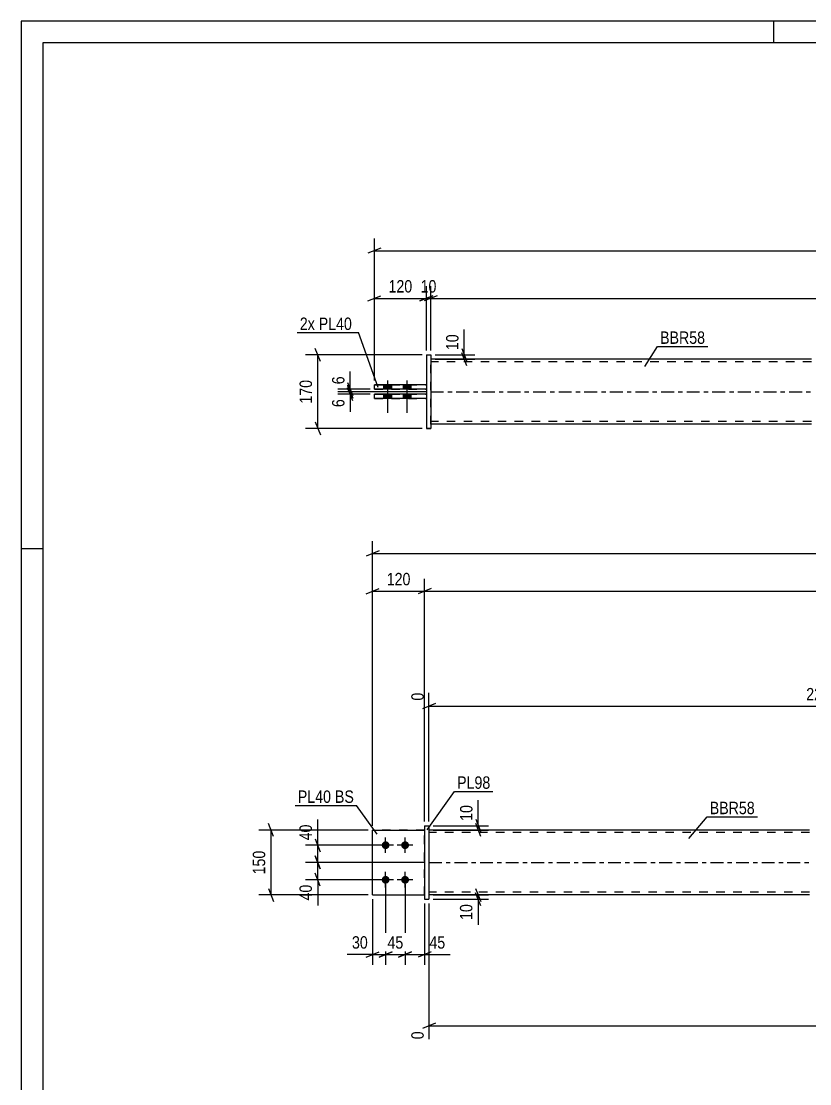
# Model space of a CAD drawing. Header units: millimetres. Extents: x 0 to 594, y 0 to 420.
# Drawn here: x 0 to 182.3, y 174.3 to 420 of the extents above; entities that cross this region are included whole.
import ezdxf

# ---------------------------------------------------------------- set-up
doc = ezdxf.new("R2010")
doc.units = ezdxf.units.MM
doc.linetypes.add('DXK_LINE_DOT2', pattern=[3.9198, 1.9599, -1.9599])
doc.linetypes.add('DXK_LINE_DOT3', pattern=[5.9187, 2.979, -0.9799, 0.9799, -0.9799])
doc.styles.add('Arial Narrow', font='ARIALN.TTF', dxfattribs={"height": 0.2})

# ---------------------------------------------------------------- blocks, each defined once
blk = doc.blocks.new('Unknown-580610444-1130')
at = {"color": 5, "linetype": 'Continuous'}
for p, q in [((594, 420), (0, 420)), ((0, 420), (0, 0)), ((174, 415), (174, 420)), ((589, 415), (5, 415)), ((5, 415), (5, 5)), ((5, 298), (0, 298))]:
    blk.add_line(p, q, dxfattribs=at)
blk = doc.blocks.new('Part-580610444-1679 - 1673')
at = {"color": 7, "linetype": 'DXK_LINE_DOT2'}
for p, q in [((81.24, 217.99), (81.24, 232.99)), ((81.24, 232.99), (93.24, 232.99)), ((93.24, 232.99), (81.24, 232.99)), ((93.24, 217.99), (93.24, 232.99)), ((81.24, 217.99), (81.24, 217.99)), ((81.24, 217.99), (93.24, 217.99)), ((81.24, 217.99), (93.24, 217.99)), ((93.24, 217.99), (93.24, 217.99))]:
    blk.add_line(p, q, dxfattribs=at)
blk = doc.blocks.new('Part-580610444-1700 - 1673')
at = {"color": 2, "linetype": 'Continuous'}
for p, q in [((182.24, 232.99), (94.24, 232.99)), ((182.24, 217.99), (94.24, 217.99))]:
    blk.add_line(p, q, dxfattribs=at)
at = {"color": 7, "linetype": 'DXK_LINE_DOT2'}
for p, q in [((94.24, 232.99), (94.24, 217.99)), ((182.24, 232.39), (94.24, 232.39)), ((182.24, 218.59), (94.24, 218.59))]:
    blk.add_line(p, q, dxfattribs=at)
at = {"color": 7, "linetype": 'DXK_LINE_DOT3'}
blk.add_line((94.24, 225.49), (182.24, 225.49), dxfattribs=at)
blk = doc.blocks.new('Part-580610444-1684 - 1673')
at = {"color": 2, "linetype": 'Continuous'}
for p, q in [((81.24, 217.99), (81.24, 232.99)), ((81.24, 232.99), (93.24, 232.99)), ((81.24, 217.99), (81.24, 217.99)), ((81.24, 217.99), (93.24, 217.99))]:
    blk.add_line(p, q, dxfattribs=at)
at = {"color": 7, "linetype": 'DXK_LINE_DOT2'}
for p, q in [((93.24, 232.99), (81.24, 232.99)), ((93.24, 217.99), (93.24, 232.99)), ((81.24, 217.99), (93.24, 217.99)), ((93.24, 217.99), (93.24, 217.99))]:
    blk.add_line(p, q, dxfattribs=at)
blk = doc.blocks.new('Bolt-580610444-1709 - 1673')
at = {"linetype": 'Continuous'}
for points in [[(84.24, 230.39), (84.43, 230.37), (84.61, 230.31), (84.77, 230.21), (84.91, 230.09), (85.02, 229.94), (85.1, 229.76), (85.13, 229.58), (85.13, 229.39), (85.1, 229.21), (85.02, 229.04), (84.91, 228.88), (84.77, 228.76), (84.61, 228.66), (84.43, 228.61), (84.24, 228.59), (84.05, 228.61), (83.87, 228.66), (83.71, 228.76), (83.57, 228.88), (83.46, 229.04), (83.38, 229.21), (83.34, 229.39), (83.34, 229.58), (83.38, 229.76), (83.46, 229.94), (83.57, 230.09), (83.71, 230.21), (83.87, 230.31), (84.05, 230.37)], [(88.74, 230.39), (88.93, 230.37), (89.11, 230.31), (89.27, 230.21), (89.41, 230.09), (89.52, 229.94), (89.6, 229.76), (89.63, 229.58), (89.63, 229.39), (89.6, 229.21), (89.52, 229.04), (89.41, 228.88), (89.27, 228.76), (89.11, 228.66), (88.93, 228.61), (88.74, 228.59), (88.55, 228.61), (88.37, 228.66), (88.21, 228.76), (88.07, 228.88), (87.96, 229.04), (87.88, 229.21), (87.84, 229.39), (87.84, 229.58), (87.88, 229.76), (87.96, 229.94), (88.07, 230.09), (88.21, 230.21), (88.37, 230.31), (88.55, 230.37)], [(84.24, 222.39), (84.43, 222.37), (84.61, 222.31), (84.77, 222.21), (84.91, 222.09), (85.02, 221.94), (85.1, 221.76), (85.13, 221.58), (85.13, 221.39), (85.1, 221.21), (85.02, 221.04), (84.91, 220.88), (84.77, 220.76), (84.61, 220.66), (84.43, 220.61), (84.24, 220.59), (84.05, 220.61), (83.87, 220.66), (83.71, 220.76), (83.57, 220.88), (83.46, 221.04), (83.38, 221.21), (83.34, 221.39), (83.34, 221.58), (83.38, 221.76), (83.46, 221.94), (83.57, 222.09), (83.71, 222.21), (83.87, 222.31), (84.05, 222.37)], [(88.74, 222.39), (88.93, 222.37), (89.11, 222.31), (89.27, 222.21), (89.41, 222.09), (89.52, 221.94), (89.6, 221.76), (89.63, 221.58), (89.63, 221.39), (89.6, 221.21), (89.52, 221.04), (89.41, 220.88), (89.27, 220.76), (89.11, 220.66), (88.93, 220.61), (88.74, 220.59), (88.55, 220.61), (88.37, 220.66), (88.21, 220.76), (88.07, 220.88), (87.96, 221.04), (87.88, 221.21), (87.84, 221.39), (87.84, 221.58), (87.88, 221.76), (87.96, 221.94), (88.07, 222.09), (88.21, 222.21), (88.37, 222.31), (88.55, 222.37)]]:
    blk.add_hatch(color=1, dxfattribs=at).paths.add_polyline_path(points)
at = {"color": 1, "linetype": 'Continuous'}
for p, q in [((84.24, 227.69), (84.24, 231.29)), ((88.74, 227.69), (88.74, 231.29)), ((86.04, 229.49), (82.44, 229.49)), ((90.54, 229.49), (86.94, 229.49)), ((86.04, 221.49), (82.44, 221.49)), ((84.24, 219.69), (84.24, 223.29)), ((90.54, 221.49), (86.94, 221.49)), ((88.74, 219.69), (88.74, 223.29))]:
    blk.add_line(p, q, dxfattribs=at)
blk = doc.blocks.new('Part-580610444-1720 - 1673')
at = {"color": 2, "linetype": 'Continuous'}
for p, q in [((93.24, 233.99), (94.24, 233.99)), ((93.24, 233.99), (93.24, 216.99)), ((94.24, 233.99), (94.24, 233.99)), ((94.24, 233.99), (94.24, 216.99)), ((93.24, 216.99), (94.24, 216.99))]:
    blk.add_line(p, q, dxfattribs=at)
at = {"color": 7, "linetype": 'DXK_LINE_DOT2'}
for p, q in [((93.24, 233.99), (94.24, 233.99)), ((93.24, 216.99), (94.24, 216.99))]:
    blk.add_line(p, q, dxfattribs=at)
blk = doc.blocks.new('Part-580610444-1418 - 1367')
at = {"color": 2, "linetype": 'Continuous'}
for p, q in [((81.66, 332.74), (81.66, 333.74)), ((93.66, 333.74), (81.66, 333.74)), ((81.66, 332.74), (81.66, 332.74)), ((93.66, 332.74), (81.66, 332.74))]:
    blk.add_line(p, q, dxfattribs=at)
at = {"color": 7, "linetype": 'DXK_LINE_DOT2'}
for p, q in [((81.66, 333.74), (93.66, 333.74)), ((81.66, 332.74), (93.66, 332.74)), ((93.66, 333.74), (93.66, 332.74))]:
    blk.add_line(p, q, dxfattribs=at)
blk = doc.blocks.new('Bolt-580610444-1370 - 1367')
at = {"linetype": 'Continuous'}
for points in [[(83.76, 334.94), (85.56, 334.94), (85.56, 335.94), (83.76, 335.94)], [(83.76, 334.94), (85.56, 334.94), (85.56, 335.94), (83.76, 335.94)], [(88.26, 334.94), (90.06, 334.94), (90.06, 335.94), (88.26, 335.94)], [(88.26, 334.94), (90.06, 334.94), (90.06, 335.94), (88.26, 335.94)], [(83.76, 332.74), (85.56, 332.74), (85.56, 333.74), (83.76, 333.74)], [(83.76, 332.74), (85.56, 332.74), (85.56, 333.74), (83.76, 333.74)], [(88.26, 332.74), (90.06, 332.74), (90.06, 333.74), (88.26, 333.74)], [(88.26, 332.74), (90.06, 332.74), (90.06, 333.74), (88.26, 333.74)]]:
    blk.add_hatch(color=1, dxfattribs=at).paths.add_polyline_path(points)
at = {"color": 1, "linetype": 'Continuous'}
for p, q in [((84.66, 336.94), (84.66, 329.44)), ((84.66, 336.94), (84.66, 329.44)), ((89.16, 336.94), (89.16, 329.44)), ((89.16, 336.94), (89.16, 329.44)), ((83.76, 335.94), (83.76, 334.94)), ((83.76, 335.94), (83.76, 334.94)), ((85.56, 335.94), (85.56, 334.94)), ((85.56, 335.94), (85.56, 334.94)), ((88.26, 335.94), (88.26, 334.94)), ((88.26, 335.94), (88.26, 334.94)), ((90.06, 335.94), (90.06, 334.94)), ((90.06, 335.94), (90.06, 334.94)), ((83.76, 333.74), (83.76, 332.74)), ((83.76, 333.74), (83.76, 332.74)), ((85.56, 333.74), (85.56, 332.74)), ((85.56, 333.74), (85.56, 332.74)), ((88.26, 333.74), (88.26, 332.74)), ((88.26, 333.74), (88.26, 332.74)), ((90.06, 333.74), (90.06, 332.74)), ((90.06, 333.74), (90.06, 332.74))]:
    blk.add_line(p, q, dxfattribs=at)
blk = doc.blocks.new('Part-580610444-1456 - 1367')
at = {"color": 2, "linetype": 'Continuous'}
for p, q in [((182.66, 341.84), (94.66, 341.84)), ((182.66, 326.84), (94.66, 326.84))]:
    blk.add_line(p, q, dxfattribs=at)
at = {"color": 7, "linetype": 'DXK_LINE_DOT2'}
for p, q in [((94.66, 326.84), (94.66, 341.84)), ((182.66, 341.24), (94.66, 341.24)), ((182.66, 327.44), (94.66, 327.44))]:
    blk.add_line(p, q, dxfattribs=at)
at = {"color": 7, "linetype": 'DXK_LINE_DOT3'}
blk.add_line((94.66, 334.34), (182.66, 334.34), dxfattribs=at)
blk = doc.blocks.new('Part-580610444-1413 - 1367')
at = {"color": 2, "linetype": 'Continuous'}
for p, q in [((81.66, 334.94), (81.66, 335.94)), ((93.66, 335.94), (81.66, 335.94)), ((81.66, 334.94), (81.66, 334.94)), ((93.66, 334.94), (81.66, 334.94))]:
    blk.add_line(p, q, dxfattribs=at)
at = {"color": 7, "linetype": 'DXK_LINE_DOT2'}
for p, q in [((81.66, 335.94), (81.66, 335.94)), ((81.66, 335.94), (93.66, 335.94)), ((81.66, 334.94), (93.66, 334.94)), ((93.66, 335.94), (93.66, 334.94))]:
    blk.add_line(p, q, dxfattribs=at)
blk = doc.blocks.new('Part-580610444-1398 - 1367')
at = {"color": 2, "linetype": 'Continuous'}
for p, q in [((93.66, 342.84), (94.66, 342.84)), ((93.66, 342.84), (93.66, 325.84)), ((94.66, 342.84), (94.66, 342.84)), ((94.66, 342.84), (94.66, 325.84)), ((94.66, 325.84), (93.66, 325.84)), ((93.66, 325.84), (93.66, 325.84))]:
    blk.add_line(p, q, dxfattribs=at)
at = {"color": 7, "linetype": 'DXK_LINE_DOT2'}
for p, q in [((93.66, 342.84), (94.66, 342.84)), ((94.66, 342.84), (94.66, 342.84)), ((93.66, 325.84), (94.66, 325.84))]:
    blk.add_line(p, q, dxfattribs=at)
blk = doc.blocks.new('StraightDimension-580610444-1891 - 1673')
at = {"color": 7, "linetype": 'Continuous'}
for p, q in [((105.04, 219.49), (106.24, 216.49)), ((95.24, 217.99), (108.04, 217.99)), ((95.24, 216.99), (108.04, 216.99)), ((106.24, 215.49), (105.04, 218.49)), ((105.64, 216.99), (105.64, 217.99))]:
    blk.add_line(p, q, dxfattribs=at)
at = {"color": 0}
blk.add_wipeout([(104.89, 216.46), (100.69, 216.46), (100.69, 211.6), (104.89, 211.6)], dxfattribs=at)
at = {"color": 7, "linetype": 'Continuous'}
blk.add_line((105.64, 216.99), (105.64, 211.08), dxfattribs=at)
blk.add_line((105.64, 216.99), (105.64, 211.08), dxfattribs=at)
at = {"color": 3, "style": 'Arial Narrow'}
blk.add_text('10', height=2.863, rotation=90.0002, dxfattribs=at).set_placement((104.29, 212.2))
blk = doc.blocks.new('StraightDimension-580610444-1827 - 1673')
at = {"color": 7, "linetype": 'Continuous'}
for p, q in [((84.24, 220.49), (84.24, 201.82)), ((81.24, 216.99), (81.24, 201.82)), ((79.74, 203.62), (82.74, 204.82)), ((81.24, 204.22), (84.24, 204.22)), ((85.74, 204.82), (82.74, 203.62))]:
    blk.add_line(p, q, dxfattribs=at)
at = {"color": 0}
blk.add_wipeout([(80.71, 204.97), (80.71, 209.17), (75.86, 209.17), (75.86, 204.97)], dxfattribs=at)
at = {"color": 7, "linetype": 'Continuous'}
blk.add_line((81.24, 204.22), (75.33, 204.22), dxfattribs=at)
blk.add_line((81.24, 204.22), (75.33, 204.22), dxfattribs=at)
at = {"color": 3, "style": 'Arial Narrow'}
blk.add_text('30', height=2.863, dxfattribs=at).set_placement((76.46, 205.57))
blk = doc.blocks.new('StraightDimension-580610444-1806 - 1673')
at = {"color": 7, "linetype": 'Continuous'}
for p, q in [((276.01, 243.82), (276.01, 274.73)), ((94.24, 234.99), (94.24, 264.75)), ((95.74, 262.22), (92.74, 261.02)), ((94.24, 261.62), (276.01, 261.62)), ((274.51, 261.02), (277.51, 262.22))]:
    blk.add_line(p, q, dxfattribs=at)
at = {"color": 0, "linetype": 'Continuous'}
for points in [[(275.41, 275.33), (271.21, 275.33), (271.21, 266.82), (275.41, 266.82)], [(93.64, 265.35), (89.44, 265.35), (89.44, 262.32), (93.64, 262.32)]]:
    blk.add_wipeout(points, dxfattribs=at)
at = {"color": 0}
blk.add_wipeout([(189.38, 262.37), (189.38, 266.57), (180.87, 266.57), (180.87, 262.37)], dxfattribs=at)
at = {"color": 3, "linetype": 'Continuous', "style": 'Arial Narrow'}
for s, height, p in [('2210', 2.863, (274.81, 267.42)), ('0', 2.86, (93.04, 262.92))]:
    blk.add_text(s, height=height, rotation=90.0002, dxfattribs=at).set_placement(p)
at = {"color": 3, "style": 'Arial Narrow'}
blk.add_text('2210', height=2.863, dxfattribs=at).set_placement((181.47, 262.97))
blk = doc.blocks.new('StraightDimension-580610444-2057 - 1673')
at = {"color": 7, "linetype": 'Continuous'}
for p, q in [((81.24, 233.99), (81.24, 291.08)), ((93.24, 234.99), (93.24, 291.08)), ((79.74, 287.63), (82.74, 288.83)), ((81.24, 288.23), (93.24, 288.23)), ((94.74, 288.83), (91.74, 287.63))]:
    blk.add_line(p, q, dxfattribs=at)
at = {"color": 0}
blk.add_wipeout([(90.58, 288.98), (90.58, 293.18), (83.9, 293.18), (83.9, 288.98)], dxfattribs=at)
at = {"color": 3, "style": 'Arial Narrow'}
blk.add_text('120', height=2.863, dxfattribs=at).set_placement((84.5, 289.58))
blk = doc.blocks.new('StraightDimension-580610444-1900 - 1673')
at = {"color": 7, "linetype": 'Continuous'}
for p, q in [((95.24, 233.99), (108.06, 233.99)), ((105.06, 235.49), (106.26, 232.49)), ((106.26, 231.49), (105.06, 234.49)), ((105.66, 232.99), (105.66, 233.99)), ((95.24, 232.99), (108.06, 232.99))]:
    blk.add_line(p, q, dxfattribs=at)
at = {"color": 0}
blk.add_wipeout([(104.91, 239.37), (100.71, 239.37), (100.71, 234.51), (104.91, 234.51)], dxfattribs=at)
at = {"color": 7, "linetype": 'Continuous'}
blk.add_line((105.66, 233.99), (105.66, 239.89), dxfattribs=at)
blk.add_line((105.66, 233.99), (105.66, 239.89), dxfattribs=at)
at = {"color": 3, "style": 'Arial Narrow'}
blk.add_text('10', height=2.863, rotation=90.0002, dxfattribs=at).set_placement((104.31, 235.11))
blk = doc.blocks.new('StraightDimension-580610444-2050 - 1673')
at = {"color": 7, "linetype": 'Continuous'}
for p, q in [((93.24, 234.99), (93.24, 291.08)), ((94.74, 288.83), (91.74, 287.63)), ((93.24, 288.23), (503.26, 288.23))]:
    blk.add_line(p, q, dxfattribs=at)
blk = doc.blocks.new('StraightDimension-580610444-1909 - 1673')
at = {"color": 7, "linetype": 'Continuous'}
for p, q in [((67.94, 230.99), (69.14, 227.99)), ((83.24, 229.49), (65.69, 229.49)), ((68.54, 225.49), (68.54, 229.49)), ((69.14, 223.99), (67.94, 226.99)), ((93.24, 225.49), (65.69, 225.49))]:
    blk.add_line(p, q, dxfattribs=at)
at = {"color": 0}
blk.add_wipeout([(67.79, 234.87), (63.59, 234.87), (63.59, 230.01), (67.79, 230.01)], dxfattribs=at)
at = {"color": 7, "linetype": 'Continuous'}
blk.add_line((68.54, 229.49), (68.54, 235.39), dxfattribs=at)
blk.add_line((68.54, 229.49), (68.54, 235.39), dxfattribs=at)
at = {"color": 3, "style": 'Arial Narrow'}
blk.add_text('40', height=2.863, rotation=90.0002, dxfattribs=at).set_placement((67.19, 230.61))
blk = doc.blocks.new('StraightDimension-580610444-1922 - 1673')
at = {"color": 7, "linetype": 'Continuous'}
for p, q in [((67.94, 226.99), (69.14, 223.99)), ((93.24, 225.49), (65.69, 225.49)), ((68.54, 221.49), (68.54, 225.49)), ((83.24, 221.49), (65.69, 221.49)), ((69.14, 219.99), (67.94, 222.99))]:
    blk.add_line(p, q, dxfattribs=at)
at = {"color": 0}
blk.add_wipeout([(67.79, 220.96), (63.59, 220.96), (63.59, 216.1), (67.79, 216.1)], dxfattribs=at)
at = {"color": 7, "linetype": 'Continuous'}
blk.add_line((68.54, 221.49), (68.54, 215.58), dxfattribs=at)
blk.add_line((68.54, 221.49), (68.54, 215.58), dxfattribs=at)
at = {"color": 3, "style": 'Arial Narrow'}
blk.add_text('40', height=2.863, rotation=90.0002, dxfattribs=at).set_placement((67.19, 216.7))
blk = doc.blocks.new('StraightDimension-580610444-1746 - 1673')
at = {"color": 7, "linetype": 'Continuous'}
for p, q in [((81.24, 233.99), (81.24, 299.79)), ((82.74, 297.54), (79.74, 296.34)), ((81.24, 296.94), (515.26, 296.94))]:
    blk.add_line(p, q, dxfattribs=at)
blk = doc.blocks.new('StraightDimension-580610444-1813 - 1673')
at = {"color": 7, "linetype": 'Continuous'}
for p, q in [((88.74, 220.49), (88.74, 201.82)), ((93.24, 215.99), (93.24, 201.82)), ((87.24, 203.62), (90.24, 204.82)), ((88.74, 204.22), (93.24, 204.22)), ((94.74, 204.82), (91.74, 203.62))]:
    blk.add_line(p, q, dxfattribs=at)
at = {"color": 0}
blk.add_wipeout([(98.62, 204.97), (98.62, 209.17), (93.76, 209.17), (93.76, 204.97)], dxfattribs=at)
at = {"color": 7, "linetype": 'Continuous'}
blk.add_line((93.24, 204.22), (99.15, 204.22), dxfattribs=at)
blk.add_line((93.24, 204.22), (99.15, 204.22), dxfattribs=at)
at = {"color": 3, "style": 'Arial Narrow'}
blk.add_text('45', height=2.863, dxfattribs=at).set_placement((94.36, 205.57))
blk = doc.blocks.new('StraightDimension-580610444-1820 - 1673')
at = {"color": 7, "linetype": 'Continuous'}
for p, q in [((84.24, 220.49), (84.24, 201.82)), ((88.74, 220.49), (88.74, 201.82)), ((82.74, 203.62), (85.74, 204.82)), ((84.24, 204.22), (88.74, 204.22)), ((90.24, 204.82), (87.24, 203.62))]:
    blk.add_line(p, q, dxfattribs=at)
at = {"color": 0}
blk.add_wipeout([(88.92, 204.97), (88.92, 209.17), (84.06, 209.17), (84.06, 204.97)], dxfattribs=at)
at = {"color": 3, "style": 'Arial Narrow'}
blk.add_text('45', height=2.863, dxfattribs=at).set_placement((84.66, 205.57))
blk = doc.blocks.new('StraightDimension-580610444-1878 - 1673')
at = {"color": 7, "linetype": 'Continuous'}
for p, q in [((293.67, 216.99), (293.67, 179.13)), ((94.24, 215.99), (94.24, 184.61)), ((95.74, 188.34), (92.74, 187.14)), ((94.24, 187.74), (293.67, 187.74)), ((292.17, 187.14), (295.17, 188.34))]:
    blk.add_line(p, q, dxfattribs=at)
at = {"color": 0}
blk.add_wipeout([(198.21, 188.49), (198.21, 192.69), (189.7, 192.69), (189.7, 188.49)], dxfattribs=at)
at = {"color": 0, "linetype": 'Continuous'}
for points in [[(93.64, 187.04), (89.44, 187.04), (89.44, 184.01), (93.64, 184.01)], [(293.07, 187.04), (288.87, 187.04), (288.87, 178.53), (293.07, 178.53)]]:
    blk.add_wipeout(points, dxfattribs=at)
at = {"color": 3, "style": 'Arial Narrow'}
blk.add_text('2387', height=2.863, dxfattribs=at).set_placement((190.3, 189.09))
at = {"color": 3, "linetype": 'Continuous', "style": 'Arial Narrow'}
for s, height, p in [('0', 2.86, (93.04, 184.61)), ('2387', 2.863, (292.47, 179.13))]:
    blk.add_text(s, height=height, rotation=90.0002, dxfattribs=at).set_placement(p)
blk = doc.blocks.new('StraightDimension-580610444-1979 - 1673')
at = {"color": 7, "linetype": 'Continuous'}
for p, q in [((58.34, 231.49), (57.14, 234.49)), ((80.24, 232.99), (54.89, 232.99)), ((57.74, 217.99), (57.74, 232.99)), ((57.14, 219.49), (58.34, 216.49)), ((80.24, 217.99), (54.89, 217.99))]:
    blk.add_line(p, q, dxfattribs=at)
at = {"color": 0}
blk.add_wipeout([(56.99, 228.83), (52.79, 228.83), (52.79, 222.14), (56.99, 222.14)], dxfattribs=at)
at = {"color": 3, "style": 'Arial Narrow'}
blk.add_text('150', height=2.863, rotation=90.0002, dxfattribs=at).set_placement((56.39, 222.74))
blk = doc.blocks.new('StraightDimension-580610444-1471 - 1367')
at = {"color": 7, "linetype": 'Continuous'}
for p, q in [((101.83, 344.34), (103.03, 341.34)), ((95.66, 342.84), (104.83, 342.84)), ((95.66, 341.84), (104.83, 341.84)), ((103.03, 340.34), (101.83, 343.34)), ((102.43, 341.84), (102.43, 342.84))]:
    blk.add_line(p, q, dxfattribs=at)
at = {"color": 0}
blk.add_wipeout([(101.68, 348.22), (97.48, 348.22), (97.48, 343.36), (101.68, 343.36)], dxfattribs=at)
at = {"color": 7, "linetype": 'Continuous'}
blk.add_line((102.43, 342.84), (102.43, 348.74), dxfattribs=at)
blk.add_line((102.43, 342.84), (102.43, 348.74), dxfattribs=at)
at = {"color": 3, "style": 'Arial Narrow'}
blk.add_text('10', height=2.863, rotation=90.0002, dxfattribs=at).set_placement((101.08, 343.96))
blk = doc.blocks.new('StraightDimension-580610444-1525 - 1367')
at = {"color": 7, "linetype": 'Continuous'}
for p, q in [((69.16, 341.34), (67.96, 344.34)), ((92.66, 342.84), (65.71, 342.84)), ((68.56, 325.84), (68.56, 342.84)), ((67.96, 327.34), (69.16, 324.34)), ((92.66, 325.84), (65.71, 325.84))]:
    blk.add_line(p, q, dxfattribs=at)
at = {"color": 0}
blk.add_wipeout([(67.81, 337.68), (63.61, 337.68), (63.61, 330.99), (67.81, 330.99)], dxfattribs=at)
at = {"color": 3, "style": 'Arial Narrow'}
blk.add_text('170', height=2.863, rotation=90.0002, dxfattribs=at).set_placement((67.21, 331.59))
blk = doc.blocks.new('StraightDimension-580610444-1545 - 1367')
at = {"color": 7, "linetype": 'Continuous'}
for p, q in [((81.66, 336.94), (81.66, 369.79)), ((83.16, 367.54), (80.16, 366.34)), ((81.66, 366.94), (515.68, 366.94))]:
    blk.add_line(p, q, dxfattribs=at)
blk = doc.blocks.new('StraightDimension-580610444-1556 - 1367')
at = {"color": 7, "linetype": 'Continuous'}
for p, q in [((93.66, 343.84), (93.66, 358.78)), ((94.66, 343.84), (94.66, 358.78)), ((92.16, 355.33), (95.16, 356.53)), ((96.16, 356.53), (93.16, 355.33)), ((93.66, 355.93), (94.66, 355.93))]:
    blk.add_line(p, q, dxfattribs=at)
at = {"color": 0}
blk.add_wipeout([(96.58, 356.68), (96.58, 360.88), (91.73, 360.88), (91.73, 356.68)], dxfattribs=at)
at = {"color": 3, "style": 'Arial Narrow'}
blk.add_text('10', height=2.863, dxfattribs=at).set_placement((92.33, 357.28))
blk = doc.blocks.new('StraightDimension-580610444-1566 - 1367')
at = {"color": 7, "linetype": 'Continuous'}
for p, q in [((81.66, 336.94), (81.66, 358.78)), ((93.66, 343.84), (93.66, 358.78)), ((80.16, 355.33), (83.16, 356.53)), ((95.16, 356.53), (92.16, 355.33)), ((81.66, 355.93), (93.66, 355.93))]:
    blk.add_line(p, q, dxfattribs=at)
at = {"color": 0}
blk.add_wipeout([(91, 356.68), (91, 360.88), (84.31, 360.88), (84.31, 356.68)], dxfattribs=at)
at = {"color": 3, "style": 'Arial Narrow'}
blk.add_text('120', height=2.863, dxfattribs=at).set_placement((84.91, 357.28))
blk = doc.blocks.new('StraightDimension-580610444-1576 - 1367')
at = {"color": 7, "linetype": 'Continuous'}
for p, q in [((94.66, 343.84), (94.66, 358.78)), ((96.16, 356.53), (93.16, 355.33)), ((94.66, 355.93), (502.68, 355.93))]:
    blk.add_line(p, q, dxfattribs=at)
blk = doc.blocks.new('StraightDimension-580610444-3463 - 1367')
at = {"color": 7, "linetype": 'Continuous'}
for p, q in [((80.66, 334.94), (73.21, 334.94)), ((93.66, 334.34), (73.21, 334.34)), ((75.46, 336.44), (76.66, 333.44)), ((76.66, 332.84), (75.46, 335.84)), ((76.06, 334.34), (76.06, 334.94))]:
    blk.add_line(p, q, dxfattribs=at)
at = {"color": 0}
blk.add_wipeout([(75.31, 338.49), (71.11, 338.49), (71.11, 335.46), (75.31, 335.46)], dxfattribs=at)
at = {"color": 7, "linetype": 'Continuous'}
blk.add_line((76.06, 334.94), (76.06, 339.01), dxfattribs=at)
blk.add_line((76.06, 334.94), (76.06, 339.01), dxfattribs=at)
at = {"color": 3, "style": 'Arial Narrow'}
blk.add_text('6', height=2.86, rotation=90.0002, dxfattribs=at).set_placement((74.71, 336.06))
blk = doc.blocks.new('StraightDimension-580610444-3464 - 1367')
at = {"color": 7, "linetype": 'Continuous'}
for p, q in [((93.66, 334.34), (73.21, 334.34)), ((75.46, 335.84), (76.66, 332.84)), ((76.66, 332.24), (75.46, 335.24)), ((76.06, 333.74), (76.06, 334.34)), ((80.66, 333.74), (73.21, 333.74))]:
    blk.add_line(p, q, dxfattribs=at)
at = {"color": 0}
blk.add_wipeout([(75.31, 333.21), (71.11, 333.21), (71.11, 330.18), (75.31, 330.18)], dxfattribs=at)
at = {"color": 7, "linetype": 'Continuous'}
blk.add_line((76.06, 333.74), (76.06, 329.66), dxfattribs=at)
blk.add_line((76.06, 333.74), (76.06, 329.66), dxfattribs=at)
at = {"color": 3, "style": 'Arial Narrow'}
blk.add_text('6', height=2.86, rotation=90.0002, dxfattribs=at).set_placement((74.71, 330.78))
blk = doc.blocks.new('Mark-580610444-1696 - 1673')
at = {"color": 0}
blk.add_wipeout([(169.58, 236.66), (169.58, 239.66), (159.17, 239.66), (159.17, 236.66)], dxfattribs=at)
blk.add_wipeout([(169.58, 236.66), (169.58, 239.66), (159.17, 239.66), (159.17, 236.66)], dxfattribs=at)
at = {"color": 30, "linetype": 'Continuous'}
for p, q in [((154.35, 231.01), (158.57, 236.06)), ((158.57, 236.06), (170.18, 236.06))]:
    blk.add_line(p, q, dxfattribs=at)
at = {"color": 3, "style": 'Arial Narrow'}
blk.add_text('BBR58', height=2.863, dxfattribs=at).set_placement((159.17, 236.66))
blk = doc.blocks.new('Mark-580610444-1716 - 1673')
at = {"color": 0}
blk.add_wipeout([(108.44, 242.53), (108.44, 245.53), (100.77, 245.53), (100.77, 242.53)], dxfattribs=at)
blk.add_wipeout([(108.44, 242.53), (108.44, 245.53), (100.77, 245.53), (100.77, 242.53)], dxfattribs=at)
at = {"color": 30, "linetype": 'Continuous'}
for p, q in [((93.88, 233.07), (100.17, 241.93)), ((100.17, 241.93), (109.04, 241.93))]:
    blk.add_line(p, q, dxfattribs=at)
at = {"color": 3, "style": 'Arial Narrow'}
blk.add_text('PL98', height=2.863, dxfattribs=at).set_placement((100.77, 242.53))
blk = doc.blocks.new('MarkSet-580610444-2089 - 1673')
at = {"color": 0}
blk.add_wipeout([(71.62, 239.28), (71.62, 242.28), (63.94, 242.28), (63.94, 239.28)], dxfattribs=at)
blk.add_wipeout([(71.62, 239.28), (71.62, 242.28), (63.94, 242.28), (63.94, 239.28)], dxfattribs=at)
blk.add_wipeout([(76.9, 239.28), (76.9, 242.28), (72.52, 242.28), (72.52, 239.28)], dxfattribs=at)
blk.add_wipeout([(76.9, 239.28), (76.9, 242.28), (72.52, 242.28), (72.52, 239.28)], dxfattribs=at)
at = {"color": 30, "linetype": 'Continuous'}
for p in [(63.34, 238.68), (82.28, 232.05)]:
    blk.add_line(p, (77.5, 238.68), dxfattribs=at)
at = {"color": 3, "style": 'Arial Narrow'}
for s, p in [('PL40', (63.94, 239.28)), ('BS', (72.52, 239.28))]:
    blk.add_text(s, height=2.863, dxfattribs=at).set_placement(p)
blk = doc.blocks.new('Mark-580610444-1452 - 1367')
at = {"color": 0}
blk.add_wipeout([(158.11, 345.41), (158.11, 348.41), (147.69, 348.41), (147.69, 345.41)], dxfattribs=at)
blk.add_wipeout([(158.11, 345.41), (158.11, 348.41), (147.69, 348.41), (147.69, 345.41)], dxfattribs=at)
at = {"color": 30, "linetype": 'Continuous'}
for p, q in [((144.16, 340.15), (147.09, 344.81)), ((147.09, 344.81), (158.71, 344.81))]:
    blk.add_line(p, q, dxfattribs=at)
at = {"color": 3, "style": 'Arial Narrow'}
blk.add_text('BBR58', height=2.863, dxfattribs=at).set_placement((147.69, 345.41))
blk = doc.blocks.new('MarkSet-580610444-1664 - 1367')
at = {"color": 30, "linetype": 'Continuous'}
blk.add_line((82.5, 335.32), (77.95, 348.02), dxfattribs=at)
at = {"color": 0}
blk.add_wipeout([(67.87, 348.62), (67.87, 351.62), (64.4, 351.62), (64.4, 348.62)], dxfattribs=at)
blk.add_wipeout([(67.87, 348.62), (67.87, 351.62), (64.4, 351.62), (64.4, 348.62)], dxfattribs=at)
blk.add_wipeout([(76.45, 348.62), (76.45, 351.62), (68.77, 351.62), (68.77, 348.62)], dxfattribs=at)
blk.add_wipeout([(76.45, 348.62), (76.45, 351.62), (68.77, 351.62), (68.77, 348.62)], dxfattribs=at)
at = {"color": 30, "linetype": 'Continuous'}
blk.add_line((63.8, 348.02), (77.95, 348.02), dxfattribs=at)
at = {"color": 3, "style": 'Arial Narrow'}
for s, p in [('2x', (64.4, 348.62)), ('PL40', (68.77, 348.62))]:
    blk.add_text(s, height=2.863, dxfattribs=at).set_placement(p)

msp = doc.modelspace()

# ---------------------------------------------------------------- block references
for name in ['Unknown-580610444-1130', 'Part-580610444-1398 - 1367', 'Part-580610444-1456 - 1367', 'Bolt-580610444-1370 - 1367', 'Part-580610444-1413 - 1367', 'Part-580610444-1418 - 1367', 'Part-580610444-1720 - 1673', 'Part-580610444-1679 - 1673', 'Part-580610444-1684 - 1673', 'Bolt-580610444-1709 - 1673', 'Part-580610444-1700 - 1673']:
    msp.add_blockref(name, (0, 0))

# ---------------------------------------------------------------- next in the draw order: block references
for name in ['StraightDimension-580610444-1471 - 1367', 'StraightDimension-580610444-1525 - 1367', 'StraightDimension-580610444-1806 - 1673', 'StraightDimension-580610444-1827 - 1673', 'StraightDimension-580610444-1891 - 1673']:
    msp.add_blockref(name, (0, 0))

# ---------------------------------------------------------------- next in the draw order: block references
for name in ['StraightDimension-580610444-1545 - 1367', 'StraightDimension-580610444-2057 - 1673']:
    msp.add_blockref(name, (0, 0))

# ---------------------------------------------------------------- next in the draw order: block references
for name in ['StraightDimension-580610444-1556 - 1367', 'StraightDimension-580610444-1900 - 1673']:
    msp.add_blockref(name, (0, 0))

# ---------------------------------------------------------------- next in the draw order: block references
for name in ['StraightDimension-580610444-1566 - 1367', 'StraightDimension-580610444-2050 - 1673']:
    msp.add_blockref(name, (0, 0))

# ---------------------------------------------------------------- next in the draw order: block references
for name in ['StraightDimension-580610444-1576 - 1367', 'StraightDimension-580610444-3463 - 1367', 'StraightDimension-580610444-1909 - 1673']:
    msp.add_blockref(name, (0, 0))

# ---------------------------------------------------------------- next in the draw order: block references
for name in ['Mark-580610444-1452 - 1367', 'StraightDimension-580610444-3464 - 1367', 'StraightDimension-580610444-1746 - 1673', 'StraightDimension-580610444-1922 - 1673']:
    msp.add_blockref(name, (0, 0))

# ---------------------------------------------------------------- next in the draw order: block references
for name in ['MarkSet-580610444-1664 - 1367', 'Mark-580610444-1716 - 1673', 'Mark-580610444-1696 - 1673', 'StraightDimension-580610444-1979 - 1673', 'StraightDimension-580610444-1813 - 1673']:
    msp.add_blockref(name, (0, 0))

# ---------------------------------------------------------------- next in the draw order: block references
for name in ['MarkSet-580610444-2089 - 1673', 'StraightDimension-580610444-1820 - 1673']:
    msp.add_blockref(name, (0, 0))

# ---------------------------------------------------------------- next in the draw order: block references
msp.add_blockref('StraightDimension-580610444-1878 - 1673', (0, 0))

doc.saveas('drawing.dxf')
